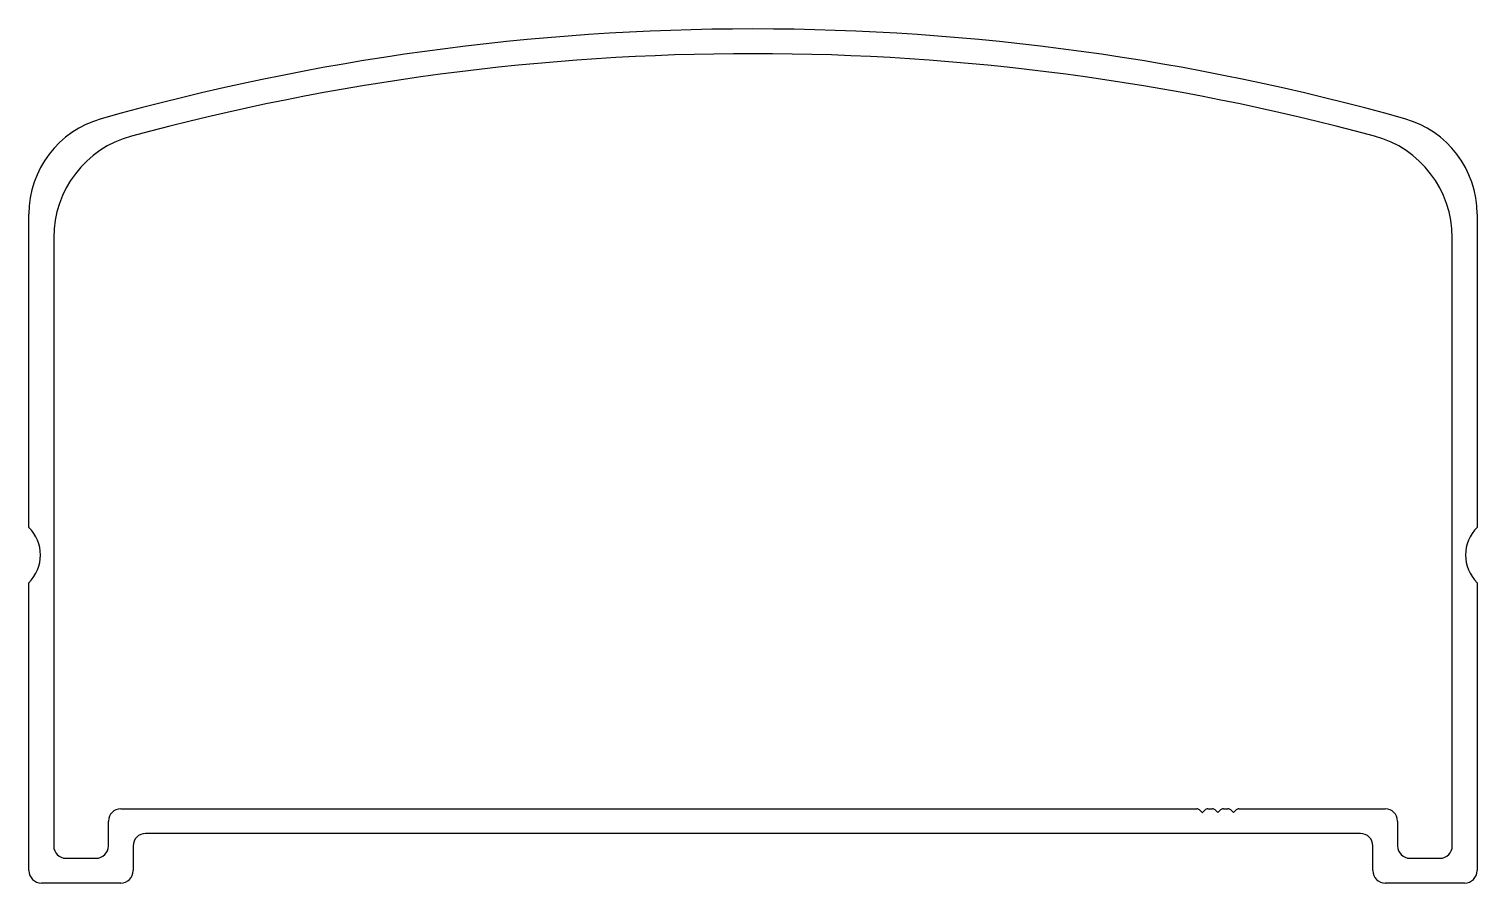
# Model space of a CAD drawing. Extents: x -46.4 to 46.5, y 0.4 to 55.2.
import ezdxf

# ---------------------------------------------------------------- set-up
doc = ezdxf.new("R2010")
doc.units = 0
doc.layers.get('0').update_dxf_attribs({"linetype": 'CONTINUOUS'})

msp = doc.modelspace()

# ---------------------------------------------------------------- linework, layer by layer
at = {"color": 7, "linetype": 'CONTINUOUS'}
for p, q in [((-46.4, 23.191), (-46.4, 43.278)), ((46.469, 43.278), (46.469, 23.191)), ((-44.812, 41.767), (-44.812, 2.763)), ((44.881, 2.763), (44.881, 41.767)), ((-46.4, 1.176), (-46.4, 19.642)), ((46.469, 19.642), (46.469, 1.176)), ((-40.51, 5.145), (28.494, 5.145)), ((28.671, 5.071), (28.842, 4.9)), ((28.853, 4.9), (29.024, 5.071)), ((29.201, 5.145), (29.494, 5.145)), ((29.671, 5.071), (29.842, 4.9)), ((29.853, 4.9), (30.024, 5.071)), ((30.201, 5.145), (30.494, 5.145)), ((30.671, 5.071), (30.842, 4.9)), ((30.853, 4.9), (31.024, 5.071)), ((31.201, 5.145), (40.579, 5.145)), ((-41.304, 2.763), (-41.304, 4.351)), ((41.373, 4.351), (41.373, 2.763)), ((38.991, 3.557), (-38.922, 3.557)), ((-44.019, 1.97), (-42.097, 1.97)), ((-39.716, 2.763), (-39.716, 1.176)), ((39.785, 1.176), (39.785, 2.763)), ((42.166, 1.97), (44.088, 1.97)), ((-40.51, 0.382), (-45.606, 0.382)), ((45.675, 0.382), (40.579, 0.382))]:
    msp.add_line(p, q, dxfattribs=at)
for centre, radius, start, end in [((0.034, -99.433), 154.584, 74.31121, 105.68879), ((0.034, -99.433), 152.997, 74.89951, 105.10049), ((-40.05, 43.278), 6.35, 105.68879, 180), ((40.119, 43.278), 6.35, 0, 74.31121), ((-38.066, 41.767), 6.747, 105.10049, 180), ((38.134, 41.767), 6.747, 0, 74.89951), ((-48.175, 21.417), 2.51, 315, 45), ((48.244, 21.417), 2.51, 135, 225), ((-40.51, 4.351), 0.794, 90, 180), ((28.494, 4.895), 0.25, 45, 90), ((28.847, 4.906), 0.008, 225, 315), ((29.201, 4.895), 0.25, 90, 135), ((29.494, 4.895), 0.25, 45, 90), ((29.847, 4.906), 0.008, 225, 315), ((30.201, 4.895), 0.25, 90, 135), ((30.494, 4.895), 0.25, 45, 90), ((30.847, 4.906), 0.008, 225, 315), ((31.201, 4.895), 0.25, 90, 135), ((40.579, 4.351), 0.794, 0, 90), ((-38.922, 2.763), 0.794, 90, 180), ((38.991, 2.763), 0.794, 0, 90), ((-44.019, 2.763), 0.794, 180, 270), ((-42.097, 2.763), 0.794, 270, 0), ((42.166, 2.763), 0.794, 180, 270), ((44.088, 2.763), 0.794, 270, 0), ((-45.606, 1.176), 0.794, 180, 270), ((-40.51, 1.176), 0.794, 270, 0), ((40.579, 1.176), 0.794, 180, 270), ((45.675, 1.176), 0.794, 270, 0)]:
    msp.add_arc(centre, radius, start, end, dxfattribs=at)

doc.saveas('drawing.dxf')
